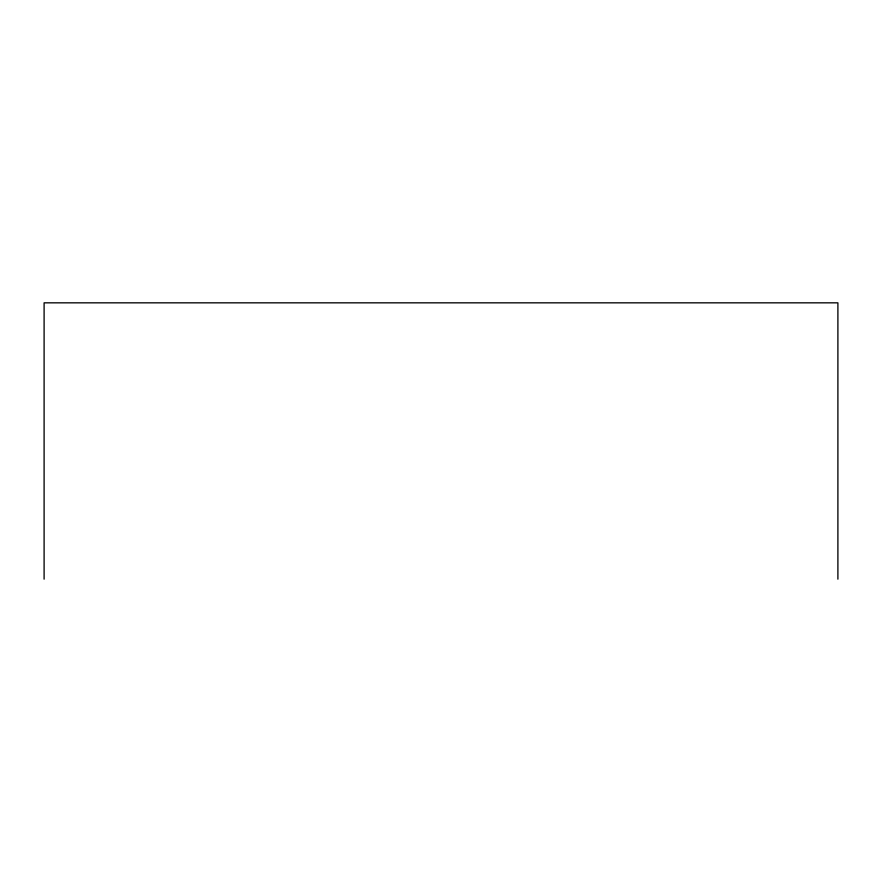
<?xml version="1.0" encoding="UTF-8"?>
<svg xmlns="http://www.w3.org/2000/svg" width="882" height="882" viewBox="0 0 882 882"><rect width="100%" height="100%" fill="white"/><g stroke="black" fill="none" stroke-linecap="round" stroke-linejoin="round"><path stroke-width="1.32" d="M837.9 579.165L837.9 302.835L44.1 302.835L44.1 579.165"/></g></svg>
